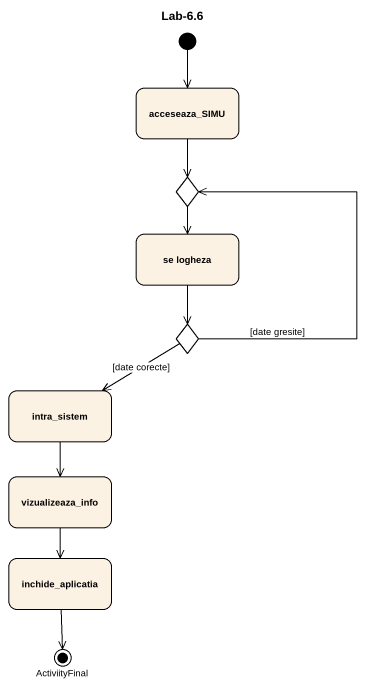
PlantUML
@startuml
title Lab-6.6
hide empty description
state acceseaza_SIMU
state choice1 <<choice>>
state "se logheza" as se_logheza
state choice2 <<choice>>
state intra_sistem
state vizualizeaza_info
state inchide_aplicatia
state ActiviityFinal <<end>>
[*] --> acceseaza_SIMU
acceseaza_SIMU --> choice1
choice1 --> se_logheza
se_logheza --> choice2
choice2 -up-> choice1 : [date gresite]
choice2 --> intra_sistem : [date corecte]
intra_sistem --> vizualizeaza_info
vizualizeaza_info --> inchide_aplicatia
inchide_aplicatia --> ActiviityFinal
@enduml
